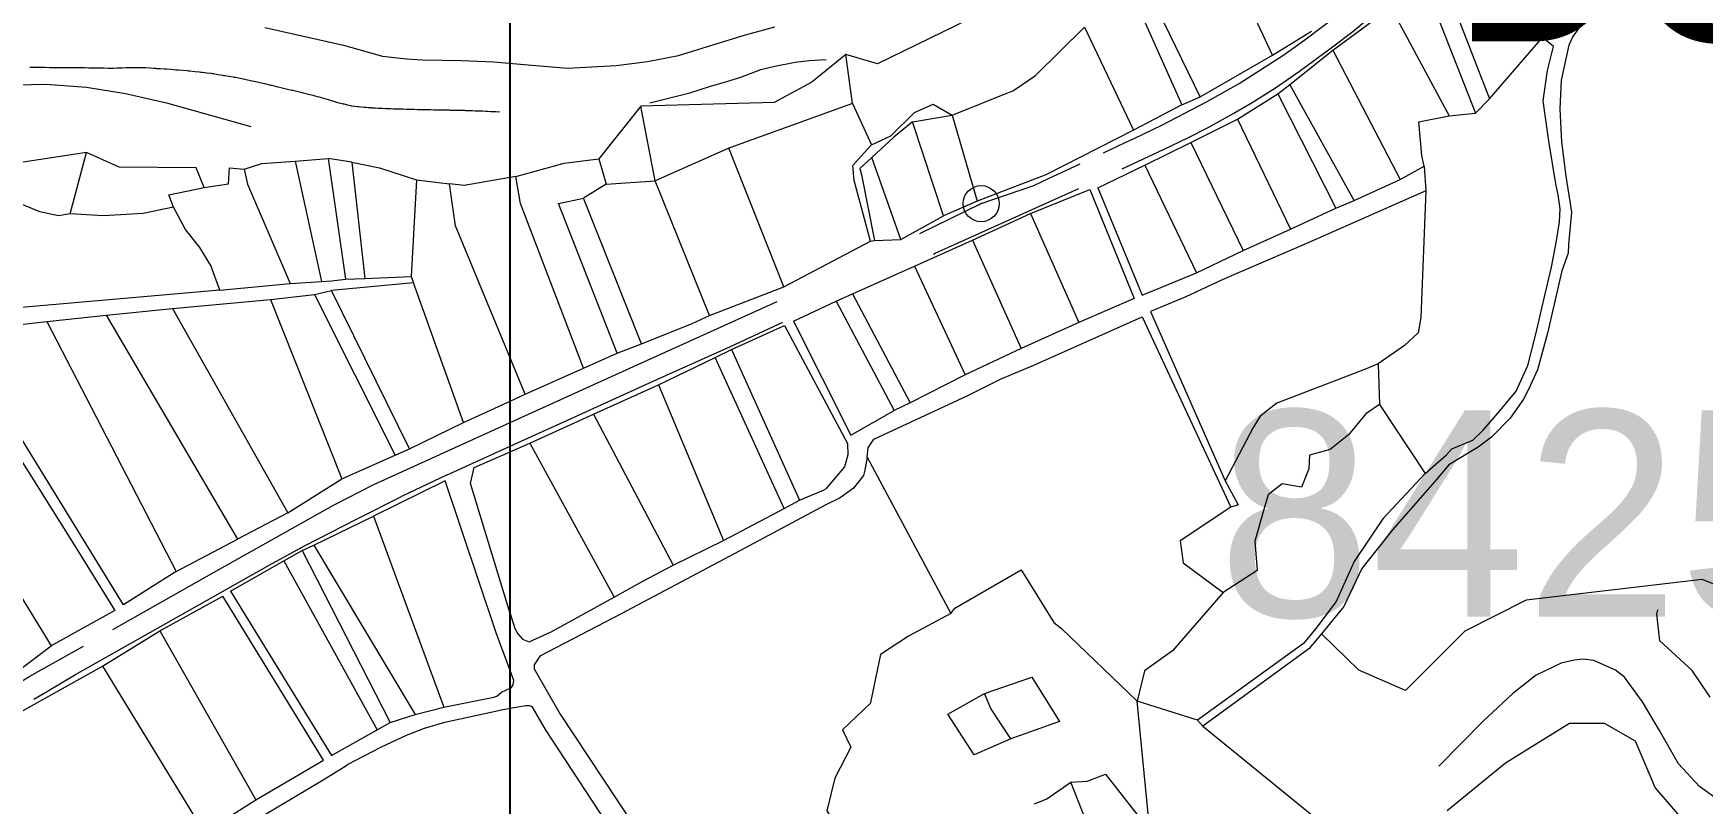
# Model space of a CAD drawing. Header units: metres. Extents: x 548946 to 557077, y 1838800 to 1845419.
# Drawn here: x 554815 to 555462, y 1840388 to 1840686 of the extents above; entities that cross this region are included whole.
import ezdxf
from ezdxf.enums import TextEntityAlignment as Align

# ---------------------------------------------------------------- set-up
doc = ezdxf.new("R2010")
doc.units = ezdxf.units.M
doc.header["$LTSCALE"] = 28
doc.header["$PDMODE"] = 32
doc.header["$PDSIZE"] = 14
for name, color, linetype, lineweight in [('1', 7, 'Continuous', 13), ('10', 7, 'Continuous', 13), ('22', 7, 'Continuous', 13), ('30', 7, 'Continuous', 13), ('55', 7, 'Continuous', 35), ('60', 7, 'Continuous', 25)]:
    doc.layers.add(name, color=color, linetype=linetype, lineweight=lineweight)
doc.layers.add('61', color=7, linetype='Continuous')

msp = doc.modelspace()

# ---------------------------------------------------------------- linework, layer by layer
at = {"layer": '1'}
for points in [[(554904.97, 1840688.26), (554935.48, 1840681.5), (554950.54, 1840677.16), (554959.91, 1840676.22), (554966.13, 1840675.79), (554981.13, 1840675.57), (554993.64, 1840674.98), (555008.37, 1840673.79), (555022.25, 1840672.61), (555041.05, 1840673.56), (555053.23, 1840675.09), (555065.13, 1840677.52), (555079.7, 1840682.02), (555091.1, 1840685.53), (555102.47, 1840688.55)], [(554814.02, 1840672.92), (554815.61, 1840672.91), (554817.2, 1840672.91), (554817.66, 1840672.91), (554818.14, 1840672.9), (554819.94, 1840672.89), (554821.72, 1840672.88), (554822.18, 1840672.88), (554822.62, 1840672.87), (554824.1, 1840672.86), (554825.53, 1840672.84), (554825.95, 1840672.84), (554826.37, 1840672.83), (554827.97, 1840672.8), (554829.55, 1840672.78), (554829.96, 1840672.78), (554830.36, 1840672.78), (554831.69, 1840672.79), (554833.02, 1840672.8), (554833.41, 1840672.8), (554833.82, 1840672.8), (554835.35, 1840672.76), (554836.89, 1840672.72), (554837.3, 1840672.71), (554837.69, 1840672.7), (554839.04, 1840672.7), (554840.39, 1840672.69), (554840.79, 1840672.69), (554841.19, 1840672.68), (554842.76, 1840672.63), (554844.33, 1840672.58), (554844.73, 1840672.58), (554845.13, 1840672.58), (554846.47, 1840672.6), (554847.75, 1840672.65), (554848.11, 1840672.66), (554848.48, 1840672.68), (554849.82, 1840672.74), (554851.17, 1840672.79), (554851.54, 1840672.8), (554851.91, 1840672.81), (554853.24, 1840672.84), (554854.56, 1840672.85), (554854.93, 1840672.85), (554855.3, 1840672.86), (554856.66, 1840672.86), (554858.09, 1840672.84), (554858.51, 1840672.82), (554858.94, 1840672.8), (554860.58, 1840672.67), (554862.23, 1840672.54), (554862.66, 1840672.51), (554863.08, 1840672.48), (554864.54, 1840672.42), (554866.04, 1840672.35), (554866.49, 1840672.32), (554866.95, 1840672.28), (554868.75, 1840672.12), (554870.6, 1840671.95), (554871.1, 1840671.91), (554871.58, 1840671.87), (554873.28, 1840671.76), (554874.98, 1840671.63), (554875.48, 1840671.59), (554875.98, 1840671.54), (554877.88, 1840671.32), (554879.78, 1840671.09), (554880.29, 1840671.03), (554880.79, 1840670.97), (554882.52, 1840670.79), (554884.21, 1840670.59), (554884.69, 1840670.52), (554885.16, 1840670.45), (554886.9, 1840670.16), (554888.61, 1840669.85), (554889.07, 1840669.77), (554889.52, 1840669.7), (554891.13, 1840669.45), (554892.74, 1840669.2), (554893.2, 1840669.12), (554893.68, 1840669.03), (554895.44, 1840668.67), (554897.27, 1840668.28), (554897.78, 1840668.17), (554898.29, 1840668.06), (554900.14, 1840667.67), (554902.01, 1840667.26), (554902.53, 1840667.14), (554903.05, 1840667.03), (554904.92, 1840666.6), (554906.78, 1840666.17), (554907.28, 1840666.04), (554907.78, 1840665.92), (554909.56, 1840665.47), (554911.28, 1840665.04)], [(555054.14, 1840659.1), (555069.56, 1840662.96), (555077.16, 1840665.4), (555084.32, 1840667.49), (555089.37, 1840669.02), (555097.07, 1840672.05), (555102.44, 1840673.33), (555110.34, 1840674.86), (555115.78, 1840675.58), (555122.41, 1840675.97)], [(554803.28, 1840666.03), (554820.33, 1840666.34), (554835.96, 1840665.25), (554851.05, 1840662.7), (554866.95, 1840659.18), (554899.63, 1840650.01)], [(554911.28, 1840665.04), (554911.75, 1840664.93), (554912.21, 1840664.82), (554913.85, 1840664.45), (554915.46, 1840664.09), (554915.9, 1840663.99), (554916.33, 1840663.89), (554917.89, 1840663.52), (554919.46, 1840663.13), (554919.9, 1840663.02), (554920.35, 1840662.91), (554921.99, 1840662.5), (554923.6, 1840662.1), (554924.03, 1840661.98), (554924.45, 1840661.88), (554925.92, 1840661.49), (554927.41, 1840661.07), (554927.84, 1840660.94), (554928.29, 1840660.81), (554929.98, 1840660.29), (554931.62, 1840659.79), (554932.04, 1840659.66), (554932.44, 1840659.55), (554933.74, 1840659.19), (554934.96, 1840658.88), (554935.31, 1840658.79), (554935.66, 1840658.7), (554936.98, 1840658.37), (554938.24, 1840658.09), (554938.57, 1840658.02), (554938.88, 1840657.97), (554939.91, 1840657.82), (554940.88, 1840657.71), (554941.16, 1840657.68), (554941.44, 1840657.66), (554942.47, 1840657.55), (554943.51, 1840657.46), (554943.79, 1840657.44), (554944.08, 1840657.41), (554945.08, 1840657.34), (554946.09, 1840657.28), (554946.38, 1840657.26), (554946.67, 1840657.24), (554947.76, 1840657.18), (554948.87, 1840657.12), (554949.18, 1840657.11), (554949.49, 1840657.09), (554950.62, 1840657.04), (554951.78, 1840656.99), (554952.1, 1840656.98), (554952.44, 1840656.96), (554953.66, 1840656.91), (554954.9, 1840656.86), (554955.23, 1840656.85), (554955.57, 1840656.84), (554956.75, 1840656.8), (554957.93, 1840656.77), (554958.25, 1840656.76), (554958.58, 1840656.75), (554959.77, 1840656.71), (554960.98, 1840656.68), (554961.31, 1840656.67), (554961.65, 1840656.66), (554962.88, 1840656.63), (554964.11, 1840656.6), (554964.45, 1840656.59), (554964.78, 1840656.58), (554965.96, 1840656.56), (554967.16, 1840656.54), (554967.51, 1840656.53), (554967.85, 1840656.52), (554969.14, 1840656.49), (554970.43, 1840656.46), (554970.78, 1840656.45), (554971.12, 1840656.45), (554972.31, 1840656.43), (554973.47, 1840656.41), (554973.8, 1840656.41), (554974.12, 1840656.4), (554975.29, 1840656.38), (554976.44, 1840656.36), (554976.76, 1840656.35), (554977.07, 1840656.35), (554978.18, 1840656.33), (554979.26, 1840656.31), (554979.56, 1840656.3), (554979.86, 1840656.29), (554980.92, 1840656.27), (554982, 1840656.24), (554982.3, 1840656.23), (554982.6, 1840656.22), (554983.72, 1840656.19), (554984.82, 1840656.15), (554985.42, 1840656.13), (554986.47, 1840656.09), (554987.54, 1840656.05), (554987.85, 1840656.04), (554988.16, 1840656.02), (554989.34, 1840655.97), (554990.55, 1840655.91), (554990.88, 1840655.9)], [(554990.88, 1840655.9), (554991.21, 1840655.88), (554992.42, 1840655.83), (554993.64, 1840655.78), (554993.99, 1840655.77), (554994.34, 1840655.75), (554995.95, 1840655.68)], [(555464.55, 1840428.84), (555457.67, 1840439.18), (555445.07, 1840450.67), (555443.92, 1840461.02), (555444.3, 1840462.72)], [(555469.56, 1840387.66), (555460.4, 1840394.32), (555452.34, 1840402.98), (555445.01, 1840415.93), (555438.45, 1840427.09), (555431.42, 1840436.61), (555427.96, 1840439.34), (555419.57, 1840443.07), (555415.3, 1840443.63), (555411.97, 1840443.26), (555406.84, 1840441.98), (555397.27, 1840437.34), (555388.13, 1840430.34), (555376.67, 1840419.63), (555368.1, 1840410.83), (555359.55, 1840402.19)], [(555462.93, 1840375.06), (555453.56, 1840381.89), (555443.33, 1840393.86), (555435.66, 1840411.81), (555423.72, 1840418.65), (555410.09, 1840418.65), (555385.37, 1840403.26), (555362.77, 1840384.8)]]:
    msp.add_lwpolyline(points, dxfattribs=at)
at = {"layer": '10'}
for p, q in [((555295.08, 1840677.6), (555268.16, 1840735.37)), ((555267.16, 1840661.47), (555244.25, 1840708.7)), ((555359.44, 1840711.58), (555379.13, 1840660.62)), ((555353.54, 1840706.63), (555373.78, 1840655.12)), ((555318.56, 1840679.56), (555340.9, 1840696.02)), ((555340.9, 1840696.02), (555363.53, 1840654.1)), ((555222.36, 1840688.45), (555241.34, 1840648.58)), ((555295.08, 1840677.6), (555310.2, 1840686.92)), ((555379.13, 1840660.62), (555399.64, 1840684.39)), ((555132.58, 1840658.89), (555129.91, 1840677.86)), ((555301.81, 1840666.27), (555318.56, 1840679.56)), ((555318.56, 1840679.56), (555344.62, 1840629.45)), ((555297.27, 1840662.67), (555301.81, 1840666.27)), ((555326.8, 1840621.34), (555301.81, 1840666.27)), ((555132.58, 1840658.89), (555084.63, 1840641.51)), ((555132.58, 1840658.89), (555139.93, 1840642.87)), ((555163.82, 1840658.67), (555171.09, 1840654.35)), ((555260.07, 1840658.34), (555241.34, 1840648.58)), ((555281.57, 1840652.75), (555297.27, 1840662.67)), ((555297.27, 1840662.67), (555319.72, 1840618.34)), ((555373.78, 1840655.12), (555379.13, 1840660.62)), ((555155.71, 1840651.72), (555171.09, 1840654.35)), ((555167.76, 1840615.41), (555155.71, 1840651.72)), ((555171.09, 1840654.35), (555180.76, 1840621.04)), ((555263.56, 1840643.77), (555281.57, 1840652.75)), ((555281.57, 1840652.75), (555302.15, 1840610.15)), ((555363.53, 1840654.1), (555373.78, 1840655.12)), ((555084.63, 1840641.51), (555056.11, 1840628.88)), ((555105.95, 1840587.86), (555084.63, 1840641.51)), ((555151.26, 1840606.22), (555140.02, 1840637.92)), ((555245.72, 1840635.02), (555263.56, 1840643.77)), ((555263.56, 1840643.77), (555283.76, 1840601.86)), ((554916.72, 1840636.55), (554929.5, 1840637.52)), ((554916.72, 1840636.55), (554927.02, 1840589.85)), ((554938.68, 1840636.13), (554943.69, 1840591.07)), ((555034.3, 1840637.44), (555037.17, 1840627.65)), ((555227.46, 1840626.2), (555245.72, 1840635.02)), ((555344.62, 1840629.45), (555353.8, 1840634.64)), ((555353.8, 1840634.64), (555354.53, 1840624.99)), ((554963.7, 1840629.33), (554961.67, 1840591.85)), ((554963.7, 1840629.33), (554976.56, 1840627.69)), ((555037.17, 1840627.65), (555028.43, 1840622.17)), ((555037.17, 1840627.65), (555056.11, 1840628.88)), ((555077.21, 1840576.7), (555056.11, 1840628.88)), ((555201.5, 1840616.21), (555224.43, 1840625.56)), ((555050.82, 1840565.71), (555028.43, 1840622.17)), ((555180.76, 1840621.04), (555167.76, 1840615.41)), ((555178.99, 1840605.9), (555201.5, 1840616.21)), ((555201.5, 1840616.21), (555220.14, 1840574.08)), ((555105.95, 1840587.86), (555139.5, 1840605.55)), ((555156.52, 1840595.82), (555178.99, 1840605.9)), ((555178.99, 1840605.9), (555197.82, 1840563.96)), ((555132.55, 1840585.09), (555156.52, 1840595.82)), ((555156.52, 1840595.82), (555176.13, 1840553.79)), ((554887.56, 1840586.59), (554807.82, 1840579.58)), ((554887.56, 1840586.59), (554914.81, 1840589.19)), ((554914.81, 1840589.19), (554927.02, 1840589.85)), ((554924.25, 1840584.93), (554930.87, 1840586.37)), ((554962.64, 1840589.4), (554930.87, 1840586.37)), ((554961.03, 1840525.06), (554930.87, 1840586.37)), ((554936.31, 1840590.77), (554943.69, 1840591.07)), ((554943.69, 1840591.07), (554961.67, 1840591.85)), ((554961.67, 1840591.85), (554962.64, 1840589.4)), ((554981.95, 1840535.28), (554962.64, 1840589.4)), ((555077.21, 1840576.7), (555105.95, 1840587.86)), ((554869.31, 1840579.39), (554907.2, 1840582.99)), ((554869.31, 1840579.39), (554913.91, 1840500.35)), ((554907.2, 1840582.99), (554924.25, 1840584.93)), ((554907.2, 1840582.99), (554934.87, 1840513.45)), ((554924.25, 1840584.93), (554955.55, 1840522.63)), ((555109.67, 1840574.5), (555126.16, 1840582.34)), ((555126.16, 1840582.34), (555132.55, 1840585.09)), ((555126.16, 1840582.34), (555148.66, 1840539.95)), ((555132.55, 1840585.09), (555154.85, 1840542.87)), ((554843.55, 1840576.89), (554894.39, 1840490.08)), ((555220.14, 1840574.08), (555197.82, 1840563.96)), ((555085.69, 1840563.53), (555106.22, 1840572.87)), ((555057.5, 1840549.83), (555079.39, 1840560.47)), ((555079.39, 1840560.47), (555085.69, 1840563.53)), ((555106.09, 1840501.98), (555079.39, 1840560.47)), ((555085.69, 1840563.53), (555112.08, 1840505.18)), ((555197.82, 1840563.96), (555176.13, 1840553.79)), ((555176.13, 1840553.79), (555154.85, 1840542.87)), ((555032.21, 1840538.47), (555057.5, 1840549.83)), ((555057.5, 1840549.83), (555082.61, 1840489.58)), ((554981.95, 1840535.28), (555000, 1840543.54)), ((555000, 1840543.54), (555005.8, 1840546.2)), ((555154.85, 1840542.87), (555148.66, 1840539.95)), ((555007.69, 1840527.24), (555032.21, 1840538.47)), ((555032.21, 1840538.47), (555063.14, 1840480.03)), ((555000, 1840523.89), (555007.69, 1840527.24)), ((555007.69, 1840527.24), (555040.32, 1840467.62)), ((555138.23, 1840521.88), (555170.65, 1840461.29)), ((554782.6, 1840513.4), (554822.36, 1840448.74)), ((554913.91, 1840500.35), (554894.39, 1840490.08)), ((554924.06, 1840487.79), (554947.15, 1840499.02)), ((554947.15, 1840499.02), (554974.27, 1840425.05)), ((555063.14, 1840480.03), (555082.61, 1840489.58)), ((554912.44, 1840481.75), (554919.54, 1840485.71)), ((554919.54, 1840485.71), (554924.06, 1840487.79)), ((554919.54, 1840485.71), (554953.58, 1840419.09)), ((554924.06, 1840487.79), (554963.17, 1840422.15)), ((554870.75, 1840477.61), (554850.32, 1840464.6)), ((554891.8, 1840469.99), (554912.44, 1840481.75)), ((554912.44, 1840481.75), (554948.56, 1840416.26)), ((554864.32, 1840454.59), (554888.77, 1840468.04)), ((554847, 1840462.49), (554822.36, 1840448.74)), ((554842.18, 1840440.86), (554864.32, 1840454.59)), ((554864.32, 1840454.59), (554901.56, 1840389.04)), ((554797.3, 1840415.82), (554842.18, 1840440.86)), ((554963.17, 1840422.15), (554974.27, 1840425.05)), ((555247.7, 1840377.11), (555242.77, 1840427.31)), ((555266.12, 1840419.91), (555242.77, 1840427.31)), ((554948.56, 1840416.26), (554953.58, 1840419.09)), ((554953.58, 1840419.09), (554963.17, 1840422.15)), ((555268.2, 1840417.62), (555266.12, 1840419.91)), ((555268.2, 1840417.62), (555329.01, 1840368.11)), ((555229.96, 1840363.11), (555217.03, 1840395.93)), ((554881.58, 1840376.5), (554901.56, 1840389.04))]:
    msp.add_line(p, q, dxfattribs=at)
for points in [[(555337.82, 1840769.37), (555308.57, 1840766.22), (555298.42, 1840764.35), (555291.15, 1840758.54), (555245.99, 1840741.55), (555217.92, 1840711.36), (555142.27, 1840674.26), (555129.91, 1840677.86)], [(555240.46, 1840702.44), (555260.07, 1840658.34), (555267.16, 1840661.47), (555295.08, 1840677.6)], [(555399.64, 1840684.39), (555402.72, 1840690.02), (555404.12, 1840702.74)], [(555419.88, 1840696.8), (555411.39, 1840684.81), (555409.83, 1840681.52), (555406.95, 1840667.93), (555406.4, 1840656.78), (555407.01, 1840644.03), (555408.67, 1840630.73), (555409.83, 1840623.32), (555410.88, 1840616.8), (555409.73, 1840604.31), (555409.56, 1840600.95), (555407.1, 1840594.1), (555401.58, 1840569.9), (555397.71, 1840555.73), (555394.13, 1840547.75), (555392.32, 1840544.34), (555387.1, 1840536.95), (555379.98, 1840529.55), (555374.82, 1840525.67), (555363.4, 1840518.83), (555358.64, 1840513.25), (555341.58, 1840493.72), (555329.73, 1840478.66), (555322.72, 1840464.05), (555314.07, 1840453.43)], [(555171.09, 1840654.35), (555194.9, 1840663.95), (555203.39, 1840669.76), (555222.36, 1840688.45)], [(555399.45, 1840579.52), (555403.14, 1840595.46), (555405.07, 1840605.62), (555406.22, 1840613), (555406.48, 1840618.12), (555405.76, 1840623.48), (555404.79, 1840627.76), (555402.08, 1840644.23), (555399.89, 1840659.95), (555401.65, 1840671.6), (555403.96, 1840680.97), (555399.64, 1840684.39)], [(555129.91, 1840677.86), (555116.74, 1840667.15), (555102.2, 1840659.27), (555050.57, 1840657.85)], [(555056.11, 1840628.88), (555050.57, 1840657.85), (555034.3, 1840637.44)], [(555139.93, 1840642.87), (555147.42, 1840646.39), (555156.59, 1840655.42), (555163.82, 1840658.67)], [(555155.71, 1840651.72), (555148.57, 1840645.79), (555140.02, 1840637.92)], [(555353.8, 1840634.64), (555353, 1840638.74), (555351.81, 1840651.76), (555363.53, 1840654.1)], [(555241.34, 1840648.58), (555207.4, 1840631.21), (555180.76, 1840621.04)], [(554829.68, 1840616.17), (554835.94, 1840639.94), (554791.12, 1840633.02)], [(554881.59, 1840626.34), (554878.46, 1840634), (554848.66, 1840634.17), (554835.94, 1840639.94)], [(555139.5, 1840605.55), (555133.21, 1840629.07), (555132.62, 1840634.83), (555136.99, 1840639.69), (555139.93, 1840642.87)], [(555140.02, 1840637.92), (555135.4, 1840633.67), (555135.97, 1840631.27), (555141, 1840605.81)], [(554881.59, 1840626.34), (554890.96, 1840627.76), (554891.37, 1840633.9), (554896.98, 1840633.45)], [(554896.98, 1840633.45), (554903.81, 1840635.64), (554916.72, 1840636.55)], [(554896.98, 1840633.45), (554898.29, 1840627.68), (554914.81, 1840589.19)], [(554938.68, 1840636.13), (554929.5, 1840637.52), (554936.31, 1840590.77)], [(554938.68, 1840636.13), (554949.48, 1840633.89), (554963.7, 1840629.33)], [(555002.18, 1840630.54), (555020.86, 1840635.77), (555034.3, 1840637.44)], [(555245.72, 1840635.02), (555265.72, 1840593.27), (555283.76, 1840601.86), (555302.15, 1840610.15), (555319.72, 1840618.34), (555326.8, 1840621.34), (555344.62, 1840629.45)], [(554829.68, 1840616.17), (554825.19, 1840615.41), (554817.94, 1840616.93), (554792.44, 1840627.34)], [(554869.72, 1840618.65), (554867.86, 1840623.46), (554881.59, 1840626.34)], [(555002.18, 1840630.54), (554982.23, 1840627.16), (554976.56, 1840627.69)], [(555005.8, 1840546.2), (554978.88, 1840611.53), (554976.56, 1840627.69)], [(555028.34, 1840556.39), (555003.97, 1840620.17), (555002.18, 1840630.54)], [(555224.43, 1840625.56), (555241.63, 1840583.33), (555220.14, 1840574.08)], [(555227.46, 1840626.2), (555244.63, 1840584.64), (555265.72, 1840593.27)], [(555354.53, 1840624.99), (555309.21, 1840605.04), (555275.7, 1840590.5), (555261.58, 1840583.99), (555247.96, 1840578.26), (555276.84, 1840512.72)], [(555354.53, 1840624.99), (555352.53, 1840575.92), (555351.54, 1840570.02), (555346.3, 1840565.09), (555336.05, 1840557.98)], [(554869.72, 1840618.65), (554857.93, 1840616.21), (554842.59, 1840615.32), (554829.68, 1840616.17)], [(554887.56, 1840586.59), (554884.13, 1840596.17), (554879.9, 1840603.05), (554874.37, 1840610.06), (554869.72, 1840618.65)], [(555041.4, 1840562.21), (555018.7, 1840620.13), (555028.43, 1840622.17)], [(555141, 1840605.81), (555151.26, 1840606.22), (555167.76, 1840615.41)], [(554927.02, 1840589.85), (554930.92, 1840590.15), (554936.31, 1840590.77)], [(554820.64, 1840574.38), (554843.55, 1840576.89), (554869.31, 1840579.39)], [(555354.29, 1840515.58), (555362.57, 1840522.78), (555364.55, 1840525.03), (555372.76, 1840528.44), (555376.76, 1840532.37), (555383.27, 1840539.95), (555389.5, 1840547.4), (555393.97, 1840557.35), (555397.13, 1840569.47), (555398.8, 1840576.68), (555399.45, 1840579.52)], [(554850.32, 1840464.6), (554785.32, 1840570.47), (554820.64, 1840574.38)], [(554820.64, 1840574.38), (554870.75, 1840477.61), (554894.39, 1840490.08)], [(555050.82, 1840565.71), (555070.44, 1840573.67), (555077.21, 1840576.7)], [(555109.67, 1840574.5), (555131.95, 1840530.4), (555148.66, 1840539.95)], [(555138.23, 1840521.88), (555138.56, 1840525.45), (555140.76, 1840528.82), (555176.93, 1840545.57), (555190.1, 1840552.26), (555202.78, 1840557.55), (555244.63, 1840576.24), (555279.06, 1840502.5)], [(555106.22, 1840572.87), (555130.58, 1840527.14), (555130.72, 1840522.79), (555129.43, 1840518.15), (555122.2, 1840509.59)], [(555005.8, 1840546.2), (555028.34, 1840556.39), (555041.4, 1840562.21), (555050.82, 1840565.71)], [(555336.05, 1840557.98), (555330.07, 1840555.61), (555296.85, 1840542.76), (555290.43, 1840537.73), (555287.57, 1840533.15), (555276.84, 1840512.72)], [(555336.05, 1840557.98), (555336.56, 1840542.26), (555354.29, 1840515.58)], [(555336.56, 1840542.26), (555331.33, 1840538.69), (555324.55, 1840530.55), (555317.42, 1840524.85), (555309.42, 1840522.58), (555309.19, 1840517.39), (555306.35, 1840510.22), (555298.94, 1840511.47), (555293.45, 1840507.25), (555291.79, 1840501.61), (555288.28, 1840489.31), (555289.26, 1840478), (555276.01, 1840469.38)], [(554913.91, 1840500.35), (554934.87, 1840513.45), (554955.55, 1840522.63), (554961.03, 1840525.06), (554981.95, 1840535.28)], [(554807.96, 1840524.93), (554830.62, 1840488.98), (554847, 1840462.49)], [(555000, 1840461.29), (554984.67, 1840511.61), (554986.09, 1840517.84), (555000, 1840523.89)], [(555138.23, 1840521.88), (555137.3, 1840516.84), (555136.74, 1840514.79), (555132.99, 1840509.8), (555127.83, 1840506.08), (555122.21, 1840503.38), (555085.06, 1840483.54), (555042.95, 1840461.21), (555011.48, 1840444.78), (555009.28, 1840441.42), (555009.28, 1840439.9), (555019.33, 1840422.29), (555063.97, 1840354.69)], [(555354.29, 1840515.58), (555337.83, 1840497.98), (555326.71, 1840481.39), (555319.79, 1840465.93), (555311.9, 1840455.46), (555307.15, 1840449.67), (555266.12, 1840419.91)], [(555000, 1840439.15), (554994.61, 1840453.77), (554974.79, 1840512.63), (554947.15, 1840499.02)], [(555112.08, 1840505.18), (555121.27, 1840509.04), (555122.2, 1840509.59)], [(555276.84, 1840512.72), (555281.85, 1840503.35), (555279.06, 1840502.5)], [(555082.61, 1840489.58), (555106.09, 1840501.98), (555112.08, 1840505.18)], [(555279.06, 1840502.5), (555259.38, 1840489.45), (555260.57, 1840480.95), (555276.01, 1840469.38)], [(555040.32, 1840467.62), (555051.34, 1840473.82), (555063.14, 1840480.03)], [(555170.65, 1840461.29), (555172.1, 1840463.33), (555197.9, 1840478.18), (555210.52, 1840457.86), (555213.44, 1840455.51), (555242.77, 1840427.31)], [(554891.8, 1840469.99), (554930.9, 1840406.29), (554948.56, 1840416.26)], [(555889.08, 1840271.77), (555741.93, 1840363.58), (555461.49, 1840474.44), (555393.35, 1840466.46), (555369.63, 1840454.42), (555346.63, 1840431.4), (555328.55, 1840439.39), (555314.07, 1840453.43)], [(554901.56, 1840389.04), (554927.8, 1840404.47), (554888.77, 1840468.04)], [(555000, 1840461.29), (555001.77, 1840455.48), (555002.92, 1840453.36), (555004.74, 1840451.29), (555007.33, 1840450.37), (555015.87, 1840454.19), (555040.32, 1840467.62)], [(555276.01, 1840469.38), (555256.43, 1840446.86), (555245.54, 1840439.01), (555242.77, 1840427.31)], [(555170.65, 1840461.29), (555154.25, 1840452.51), (555143.35, 1840445.42), (555139.61, 1840427.49), (555139.57, 1840426.59), (555128.72, 1840416.26), (555131.85, 1840409.5), (555125.7, 1840397.53), (555122.59, 1840384.81), (555126.48, 1840378.8), (555119.28, 1840371.55), (555112.67, 1840368.27), (555107.46, 1840368.76), (555101.4, 1840366.83), (555091.66, 1840365.28), (555063.97, 1840354.69)], [(555314.07, 1840453.43), (555309.24, 1840447.55), (555268.2, 1840417.62)], [(554703.6, 1840354.2), (554722.37, 1840374.7), (554740.33, 1840389.69), (554759.37, 1840409.67), (554779.9, 1840424.36), (554809.06, 1840438.71), (554822.36, 1840448.74)], [(554842.18, 1840440.86), (554881.58, 1840376.5), (554837.6, 1840350.03)], [(555000, 1840432.3), (555000.41, 1840432.49), (555001.11, 1840433.64), (555001.41, 1840435.32), (555000, 1840439.15)], [(554974.27, 1840425.05), (554993.75, 1840428.87), (554994.86, 1840429.22), (554996.61, 1840430.75), (555000, 1840432.3)], [(555183.63, 1840430.31), (555201.98, 1840436.63), (555212.7, 1840419.4), (555193.78, 1840412.72)], [(554842.48, 1840179.9), (554786.82, 1840240.62), (554755.74, 1840269.72), (554755.79, 1840272.08), (554763.52, 1840281.84), (554774.58, 1840293.22), (554789.58, 1840306.7), (554810.65, 1840324.68), (554811.25, 1840325.26), (554834.14, 1840341.59), (554846.02, 1840348.78), (554858.28, 1840355.49), (554927.57, 1840396.9), (554936.38, 1840402.24), (554937.04, 1840402.72), (554950.16, 1840409.57), (554959.87, 1840414.21), (554966.87, 1840416.8), (554974.77, 1840419.2), (554995.51, 1840423.69), (554996.58, 1840424.01), (555000, 1840424.58)], [(555000, 1840424.58), (555006.06, 1840425.59), (555007.45, 1840425.68), (555008.44, 1840425.2), (555013.6, 1840416.3), (555054.8, 1840353.31)], [(555193.78, 1840412.72), (555179.6, 1840406.52), (555169.5, 1840422.34), (555183.63, 1840430.31)], [(555193.78, 1840412.72), (555186.04, 1840424.46), (555183.63, 1840430.31)], [(555217.03, 1840395.93), (555223.36, 1840396.27), (555230.53, 1840399.05), (555247.7, 1840377.11)], [(555202.94, 1840387.58), (555207.74, 1840389.44), (555217.03, 1840395.93)]]:
    msp.add_lwpolyline(points, dxfattribs=at)
at = {"layer": '22'}
for p, q in [((555229.76, 1840639.81), (555237.84, 1840643.6)), ((555208.38, 1840629.77), (555220.63, 1840635.52)), ((555158.62, 1840608.57), (555182.35, 1840620.07)), ((555047.82, 1840556.99), (555103.32, 1840582.1)), ((555000, 1840535.27), (555047.82, 1840556.99)), ((554975.33, 1840514.89), (555000, 1840526.12)), ((554975.33, 1840514.89), (554958.24, 1840506.79))]:
    msp.add_line(p, q, dxfattribs=at)
for points in [[(555237.84, 1840643.6), (555241.88, 1840645.39), (555252.29, 1840650.47), (555269.64, 1840659.49), (555282.3, 1840666.65), (555299.11, 1840677.52), (555307.7, 1840683.54), (555314.56, 1840688.65), (555321.84, 1840694.24), (555330.31, 1840701.19), (555368.6, 1840733.79), (555412.34, 1840770.24), (555424.44, 1840777.14), (555431.43, 1840780.55), (555441.38, 1840784.23), (555449.85, 1840786.5), (555454.35, 1840789.4), (555457.37, 1840791.59), (555459.69, 1840795.79), (555459.92, 1840800.05), (555459.53, 1840803.02), (555457.85, 1840807.51), (555455.27, 1840813.27)], [(555236.92, 1840633.56), (555253.26, 1840641.2), (555262.35, 1840645.62), (555270.22, 1840649.61), (555280.19, 1840655.07), (555287.29, 1840659.32), (555296.26, 1840665), (555305.54, 1840671.43), (555317.85, 1840680.38), (555326.21, 1840686.81), (555339.59, 1840697.83), (555351.66, 1840708.07), (555366.68, 1840720.93), (555396.29, 1840746.42)], [(555163.85, 1840600.54), (555164.51, 1840600.84), (555178.61, 1840607.16), (555200.99, 1840617.27), (555220.23, 1840625.96)], [(555182.35, 1840620.07), (555202.77, 1840627.13), (555208.38, 1840629.77)], [(555000, 1840526.12), (555022.18, 1840536.22), (555056.73, 1840551.92), (555085.27, 1840564.76), (555105.56, 1840574.13)], [(554931.67, 1840503.29), (554947.24, 1840511.3), (555000, 1840535.27)], [(554815.58, 1840428.06), (554820.28, 1840430.83), (554831.76, 1840437.61), (554906.73, 1840480), (554920.43, 1840487.47), (554940.73, 1840498.02), (554958.24, 1840506.79)], [(554846.15, 1840455.08), (554885.44, 1840477.29), (554931.67, 1840503.29)], [(554811.04, 1840435.15), (554814.09, 1840436.96), (554834.85, 1840448.69)]]:
    msp.add_lwpolyline(points, dxfattribs=at)
msp.add_point((555182.35, 1840620.07), dxfattribs=at)
at = {"layer": '30'}
msp.add_line((555139.5, 1840605.55), (555141, 1840605.81), dxfattribs=at)
at = {"layer": '60'}
msp.add_line((555000, 1840000), (555000, 1841000), dxfattribs=at)

# ---------------------------------------------------------------- texts
at = {"layer": '55'}
msp.add_text('842554-5', height=80, dxfattribs=at).set_placement((555500, 1840460), align=Align.CENTER)
at = {"layer": '61'}
msp.add_text('DC-16', height=70, dxfattribs=at).set_placement((555499.89, 1840682.95), align=Align.CENTER)

doc.saveas('drawing.dxf')
